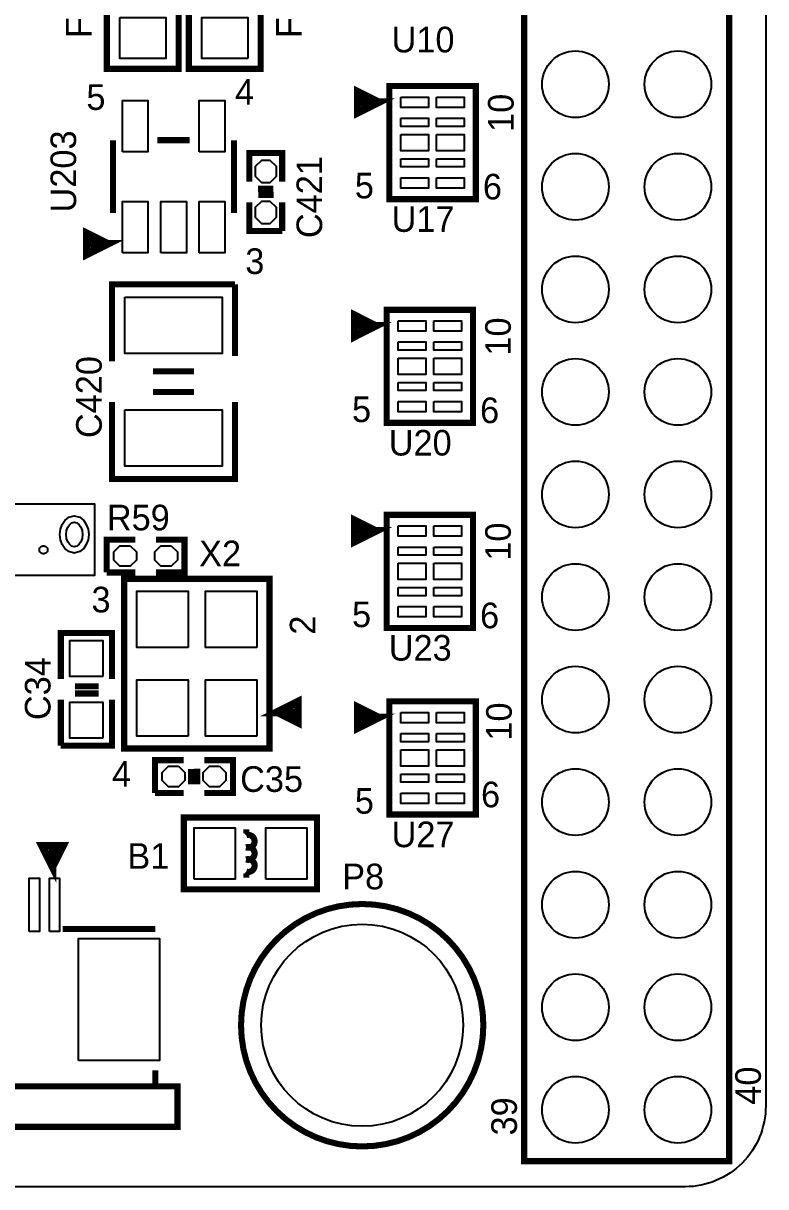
# Model space of a CAD drawing. Extents: x -57 to 527, y -107 to 303.
# Drawn here: x 56.6 to 75, y 0 to 28.82 of the extents above; entities that cross this region are included whole.
import ezdxf
from ezdxf.enums import TextEntityAlignment as Align

# ---------------------------------------------------------------- set-up
doc = ezdxf.new("R2010")
doc.units = 0
doc.header["$MEASUREMENT"] = 0
for name, color, linetype in [('BOARD_GEOMETRY_OUTLINE', 3, 'CONTINUOUS'), ('BOARD_GEOMETRY_SILKSCREEN_TOP', 1, 'CONTINUOUS'), ('PACKAGE_GEOMETRY_SILKSCREEN_TOP', 4, 'CONTINUOUS'), ('PIN_TOP', 5, 'CONTINUOUS'), ('REF_DES_SILKSCREEN_TOP', 6, 'CONTINUOUS')]:
    doc.layers.add(name, color=color, linetype=linetype)

msp = doc.modelspace()

# ---------------------------------------------------------------- linework, layer by layer
at = {"layer": 'BOARD_GEOMETRY_OUTLINE'}
msp.add_lwpolyline([(1.999996, 0, -0.414214), (0, 1.999996), (0, 77.999844, -0.414214), (1.999996, 79.99984), (72.999854, 79.99984, -0.414214), (74.99985, 77.999844), (74.99985, 1.999996, -0.414214), (72.999854, 0)], format="xyb", close=True, dxfattribs=at)
at = {"layer": 'BOARD_GEOMETRY_SILKSCREEN_TOP'}
for points in [[(46.8884, 13.9954), (46.8884, 15.1384), (41.4528, 15.1384), (41.4528, 16.9164), (58.3692, 16.9164), (58.3692, 15.1384), (54.7624, 15.1384), (54.7624, 13.9954)], [(58.00344, 15.729204), (57.866534, 15.694914), (57.729628, 15.729204), (57.631584, 15.810738), (57.569608, 15.903448), (57.525158, 16.02232), (57.510426, 16.1544), (57.525158, 16.28648), (57.569608, 16.405352), (57.631584, 16.498062), (57.729628, 16.579596), (57.866534, 16.613886), (58.00344, 16.579596), (58.101484, 16.498062), (58.16346, 16.405352), (58.20791, 16.28648), (58.222642, 16.1544), (58.20791, 16.02232), (58.16346, 15.903448), (58.101484, 15.810738)], [(57.80024, 16.440404), (57.866534, 16.456914), (57.932828, 16.440404), (57.987184, 16.394938), (58.026808, 16.335248), (58.058558, 16.25092), (58.069226, 16.1544), (58.058558, 16.05788), (58.026808, 15.973552), (57.987184, 15.913862), (57.932828, 15.868396), (57.866534, 15.851886), (57.80024, 15.868396), (57.745884, 15.913862), (57.70626, 15.973552), (57.67451, 16.05788), (57.663842, 16.1544), (57.67451, 16.25092), (57.70626, 16.335248), (57.745884, 16.394938)]]:
    msp.add_lwpolyline(points, close=True, dxfattribs=at)
msp.add_lwpolyline([(57.138316, 15.679928, -0.116435), (57.10428, 15.6718, -0.116435), (57.070244, 15.679928), (57.044844, 15.692628, -0.284614), (57.00268, 15.7607), (57.00268, 15.7861, -0.284614), (57.044844, 15.854172), (57.070244, 15.866872, -0.116435), (57.10428, 15.875, -0.116435), (57.138316, 15.866872), (57.163716, 15.854172, -0.284614), (57.20588, 15.7861), (57.20588, 15.7607, -0.284614), (57.163716, 15.692628)], format="xyb", close=True, dxfattribs=at)
at = {"layer": 'PACKAGE_GEOMETRY_SILKSCREEN_TOP'}
for points in [[(74.094848, 51.435, 0.1524, 0.1524, 0), (74.094848, 0.635, 0.1524, 0.1524, 0), (69.014848, 0.635, 0.1524, 0.1524, 0), (69.014848, 51.435, 0.1524, 0.1524, 0), (74.094848, 51.435, 0.1524, 0.1524, 0)], [(60.452, 31.242, 0.1524, 0.1524, 0), (60.452, 27.686, 0.1524, 0.1524, 0), (58.674, 27.686, 0.1524, 0.1524, 0), (58.674, 31.242, 0.1524, 0.1524, 0), (60.452, 31.242, 0.1524, 0.1524, 0)], [(60.706, 27.686, 0.1524, 0.1524, 0), (60.706, 31.242, 0.1524, 0.1524, 0), (62.484, 31.242, 0.1524, 0.1524, 0), (62.484, 27.686, 0.1524, 0.1524, 0), (60.706, 27.686, 0.1524, 0.1524, 0)], [(65.39484, 26.859992, 0.199898, 0.199898, 0), (64.894968, 27.109928, 0.199898, 0.199898, 0), (64.894968, 26.610056, 0.199898, 0.199898, 0), (65.39484, 26.859992, 0.199898, 0.199898, 0), (64.99479, 26.859992, 0.199898, 0.199898, 0)], [(67.814952, 25.660096, 0.1524, 0.1524, 0), (67.814952, 24.459946, 0.1524, 0.1524, 0), (65.674748, 24.459946, 0.1524, 0.1524, 0), (65.674748, 27.260042, 0.1524, 0.1524, 0), (67.814952, 27.260042, 0.1524, 0.1524, 0), (67.814952, 25.660096, 0.1524, 0.1524, 0)], [(58.824876, 25.918922, 0.1524, 0.1524, 0), (58.824876, 24.119078, 0.1524, 0.1524, 0)], [(60.72505, 25.918922, 0.1524, 0.1524, 0), (59.92495, 25.918922, 0.1524, 0.1524, 0)], [(61.825124, 24.119078, 0.1524, 0.1524, 0), (61.825124, 25.918922, 0.1524, 0.1524, 0)], [(63.0174, 24.892, 0.1524, 0.1524, 0), (63.0174, 25.6032, 0.1524, 0.1524, 0), (62.2046, 25.6032, 0.1524, 0.1524, 0), (62.2046, 24.892, 0.1524, 0.1524, 0)], [(62.4205, 24.7142, 0.1524, 0.1524, 0), (62.8015, 24.7142, 0.1524, 0.1524, 0)], [(62.42558, 24.5618, 0.1524, 0.1524, 0), (62.80658, 24.5618, 0.1524, 0.1524, 0)], [(62.2046, 24.384, 0.1524, 0.1524, 0), (62.2046, 23.6728, 0.1524, 0.1524, 0), (63.0174, 23.6728, 0.1524, 0.1524, 0)], [(63.0174, 23.6728, 0.1524, 0.1524, 0), (63.0174, 24.384, 0.1524, 0.1524, 0)], [(58.68289, 23.351998, 0.199898, 0.199898, 0), (58.183018, 23.601934, 0.199898, 0.199898, 0), (58.183018, 23.102062, 0.199898, 0.199898, 0), (58.68289, 23.351998, 0.199898, 0.199898, 0), (58.283094, 23.351998, 0.199898, 0.199898, 0)], [(58.801, 20.443952, 0.1524, 0.1524, 0), (58.801, 22.348952, 0.1524, 0.1524, 0), (61.849, 22.348952, 0.1524, 0.1524, 0)], [(61.849, 22.348952, 0.1524, 0.1524, 0), (61.849, 20.574, 0.1524, 0.1524, 0)], [(65.32499, 21.319998, 0.199898, 0.199898, 0), (64.825118, 21.569934, 0.199898, 0.199898, 0), (64.825118, 21.070062, 0.199898, 0.199898, 0), (65.32499, 21.319998, 0.199898, 0.199898, 0), (64.92494, 21.319998, 0.199898, 0.199898, 0)], [(67.745102, 20.120102, 0.1524, 0.1524, 0), (67.745102, 18.919952, 0.1524, 0.1524, 0), (65.604898, 18.919952, 0.1524, 0.1524, 0), (65.604898, 21.720048, 0.1524, 0.1524, 0), (67.745102, 21.720048, 0.1524, 0.1524, 0), (67.745102, 20.120102, 0.1524, 0.1524, 0)], [(60.833, 20.193, 0.1524, 0.1524, 0), (59.817, 20.193, 0.1524, 0.1524, 0)], [(60.833, 19.685, 0.1524, 0.1524, 0), (59.817, 19.685, 0.1524, 0.1524, 0)], [(61.849, 19.434048, 0.1524, 0.1524, 0), (61.849, 17.529048, 0.1524, 0.1524, 0), (58.801, 17.529048, 0.1524, 0.1524, 0), (58.801, 19.434048, 0.1524, 0.1524, 0)], [(67.745102, 15.040102, 0.1524, 0.1524, 0), (67.745102, 13.839952, 0.1524, 0.1524, 0), (65.604898, 13.839952, 0.1524, 0.1524, 0), (65.604898, 16.640048, 0.1524, 0.1524, 0), (67.745102, 16.640048, 0.1524, 0.1524, 0), (67.745102, 15.040102, 0.1524, 0.1524, 0)], [(65.32499, 16.239998, 0.199898, 0.199898, 0), (64.825118, 16.489934, 0.199898, 0.199898, 0), (64.825118, 15.990062, 0.199898, 0.199898, 0), (65.32499, 16.239998, 0.199898, 0.199898, 0), (64.92494, 16.239998, 0.199898, 0.199898, 0)], [(59.37885, 16.0274, 0.1524, 0.1524, 0), (58.66765, 16.0274, 0.1524, 0.1524, 0), (58.66765, 15.2146, 0.1524, 0.1524, 0)], [(59.88685, 15.2146, 0.1524, 0.1524, 0), (60.59805, 15.2146, 0.1524, 0.1524, 0), (60.59805, 16.0274, 0.1524, 0.1524, 0), (59.88685, 16.0274, 0.1524, 0.1524, 0)], [(58.66765, 15.2146, 0.1524, 0.1524, 0), (59.37885, 15.2146, 0.1524, 0.1524, 0)], [(59.102752, 13.454126, 0.1524, 0.1524, 0), (59.102752, 15.054072, 0.1524, 0.1524, 0), (62.702948, 15.054072, 0.1524, 0.1524, 0), (62.702948, 10.853928, 0.1524, 0.1524, 0), (59.102752, 10.853928, 0.1524, 0.1524, 0), (59.102752, 13.454126, 0.1524, 0.1524, 0)], [(57.531, 12.573, 0.1524, 0.1524, 0), (57.531, 13.716, 0.1524, 0.1524, 0), (58.801, 13.716, 0.1524, 0.1524, 0), (58.801, 12.573, 0.1524, 0.1524, 0)], [(57.8866, 12.3952, 0.1524, 0.1524, 0), (58.4708, 12.3952, 0.1524, 0.1524, 0)], [(57.531, 10.922, 0.1524, 0.1524, 0), (57.531, 12.065, 0.1524, 0.1524, 0)], [(58.801, 12.065, 0.1524, 0.1524, 0), (58.801, 10.922, 0.1524, 0.1524, 0), (57.531, 10.922, 0.1524, 0.1524, 0)], [(57.8866, 12.2174, 0.1524, 0.1524, 0), (58.4708, 12.2174, 0.1524, 0.1524, 0)], [(62.902846, 11.754104, 0.199898, 0.199898, 0), (63.402972, 11.503914, 0.199898, 0.199898, 0), (63.402972, 12.00404, 0.199898, 0.199898, 0), (62.902846, 11.754104, 0.199898, 0.199898, 0), (63.302896, 11.754104, 0.199898, 0.199898, 0)], [(65.39484, 11.619992, 0.199898, 0.199898, 0), (64.894968, 11.869928, 0.199898, 0.199898, 0), (64.894968, 11.370056, 0.199898, 0.199898, 0), (65.39484, 11.619992, 0.199898, 0.199898, 0), (64.99479, 11.619992, 0.199898, 0.199898, 0)], [(67.814952, 10.420096, 0.1524, 0.1524, 0), (67.814952, 9.219946, 0.1524, 0.1524, 0), (65.674748, 9.219946, 0.1524, 0.1524, 0), (65.674748, 12.020042, 0.1524, 0.1524, 0), (67.814952, 12.020042, 0.1524, 0.1524, 0), (67.814952, 10.420096, 0.1524, 0.1524, 0)], [(60.579, 10.5664, 0.1524, 0.1524, 0), (59.8678, 10.5664, 0.1524, 0.1524, 0), (59.8678, 9.7536, 0.1524, 0.1524, 0)], [(60.7568, 10.34542, 0.1524, 0.1524, 0), (60.7568, 9.96442, 0.1524, 0.1524, 0)], [(60.9092, 10.3505, 0.1524, 0.1524, 0), (60.9092, 9.9695, 0.1524, 0.1524, 0)], [(61.087, 9.7536, 0.1524, 0.1524, 0), (61.7982, 9.7536, 0.1524, 0.1524, 0), (61.7982, 10.5664, 0.1524, 0.1524, 0), (61.087, 10.5664, 0.1524, 0.1524, 0)], [(59.8678, 9.7536, 0.1524, 0.1524, 0), (60.579, 9.7536, 0.1524, 0.1524, 0)], [(60.579, 9.144, 0.1524, 0.1524, 0), (63.881, 9.144, 0.1524, 0.1524, 0), (63.881, 7.366, 0.1524, 0.1524, 0), (60.579, 7.366, 0.1524, 0.1524, 0), (60.579, 9.144, 0.1524, 0.1524, 0)], [(62.126114, 8.405114, 0.1524, 0.1524, 1.386912), (62.126114, 8.705088, 0.1524, 0.1524, 0), (62.129924, 8.708898, 0.1524, 0.1524, 0), (62.129924, 8.854948, 0.1524, 0.1524, 0)], [(57.325006, 7.93496, 0.199898, 0.199898, 0), (57.574942, 8.435086, 0.199898, 0.199898, 0), (57.07507, 8.435086, 0.199898, 0.199898, 0), (57.325006, 7.93496, 0.199898, 0.199898, 0), (57.325006, 8.33501, 0.199898, 0.199898, 0)], [(62.126114, 8.405114, 0.1524, 0.1524, -1.386094), (62.126114, 8.104886, 0.1524, 0.1524, 0)], [(62.126114, 8.104886, 0.1524, 0.1524, -1.386912), (62.126114, 7.804912, 0.1524, 0.1524, 0), (62.129924, 7.801102, 0.1524, 0.1524, 0), (62.129924, 7.655052, 0.1524, 0.1524, 0)], [(68.001896, 3.999992, 0.150114, 0.150114, -1), (61.997844, 3.999992, 0.150114, 0.150114, -1), (68.001896, 3.999992, 0.150114, 0.150114, 0)], [(59.874912, 6.385052, 0.1524, 0.1524, 0), (57.574942, 6.385052, 0.1524, 0.1524, 0)], [(35.375088, 2.484882, 0.1524, 0.1524, 0), (59.874912, 2.484882, 0.1524, 0.1524, 0), (59.874912, 2.884932, 0.1524, 0.1524, 0)], [(34.824924, 1.484884, 0.1524, 0.1524, 0), (60.425076, 1.484884, 0.1524, 0.1524, 0), (60.425076, 2.484882, 0.1524, 0.1524, 0), (34.824924, 2.484882, 0.1524, 0.1524, 0), (34.824924, 1.484884, 0.1524, 0.1524, 0)]]:
    msp.add_lwpolyline(points, format="xyseb", dxfattribs=at)
at = {"layer": 'PIN_TOP'}
for points in [[(58.9915, 28.956), (60.1345, 28.956), (60.1345, 27.94), (58.9915, 27.94)], [(62.1665, 27.94), (61.0235, 27.94), (61.0235, 28.956), (62.1665, 28.956)], [(59.05754, 25.633934), (59.05754, 26.903934), (59.69254, 26.903934), (59.69254, 25.633934)], [(60.95746, 25.633934), (60.95746, 26.903934), (61.59246, 26.903934), (61.59246, 25.633934)], [(65.958974, 26.986992), (66.644774, 26.986992), (66.644774, 26.732992), (65.958974, 26.732992)], [(66.844926, 26.986992), (67.530726, 26.986992), (67.530726, 26.732992), (66.844926, 26.732992)], [(65.958974, 26.46172), (66.644774, 26.46172), (66.644774, 26.25852), (65.958974, 26.25852)], [(66.844926, 26.46172), (67.530726, 26.46172), (67.530726, 26.25852), (66.844926, 26.25852)], [(65.958974, 26.063194), (66.644774, 26.063194), (66.644774, 25.656794), (65.958974, 25.656794)], [(66.844926, 26.063194), (67.530726, 26.063194), (67.530726, 25.656794), (66.844926, 25.656794)], [(62.357, 25.273), (62.5094, 25.4254), (62.7126, 25.4254), (62.865, 25.273), (62.865, 25.019), (62.7126, 24.8666), (62.5094, 24.8666), (62.357, 25.019)], [(65.958974, 25.461468), (66.644774, 25.461468), (66.644774, 25.258268), (65.958974, 25.258268)], [(66.844926, 25.461468), (67.530726, 25.461468), (67.530726, 25.258268), (66.844926, 25.258268)], [(65.958974, 24.986996), (66.644774, 24.986996), (66.644774, 24.732996), (65.958974, 24.732996)], [(66.844926, 24.986996), (67.530726, 24.986996), (67.530726, 24.732996), (66.844926, 24.732996)], [(59.05754, 23.134066), (59.05754, 24.404066), (59.69254, 24.404066), (59.69254, 23.134066)], [(60.0075, 23.134066), (60.0075, 24.404066), (60.6425, 24.404066), (60.6425, 23.134066)], [(60.95746, 23.134066), (60.95746, 24.404066), (61.59246, 24.404066), (61.59246, 23.134066)], [(62.357, 24.257), (62.5094, 24.4094), (62.7126, 24.4094), (62.865, 24.257), (62.865, 24.003), (62.7126, 23.8506), (62.5094, 23.8506), (62.357, 24.003)], [(59.1185, 22.0345), (61.5315, 22.0345), (61.5315, 20.6375), (59.1185, 20.6375)], [(65.889124, 21.446998), (66.574924, 21.446998), (66.574924, 21.192998), (65.889124, 21.192998)], [(66.775076, 21.446998), (67.460876, 21.446998), (67.460876, 21.192998), (66.775076, 21.192998)], [(65.889124, 20.921726), (66.574924, 20.921726), (66.574924, 20.718526), (65.889124, 20.718526)], [(66.775076, 20.921726), (67.460876, 20.921726), (67.460876, 20.718526), (66.775076, 20.718526)], [(65.889124, 20.5232), (66.574924, 20.5232), (66.574924, 20.1168), (65.889124, 20.1168)], [(66.775076, 20.5232), (67.460876, 20.5232), (67.460876, 20.1168), (66.775076, 20.1168)], [(65.889124, 19.921474), (66.574924, 19.921474), (66.574924, 19.718274), (65.889124, 19.718274)], [(66.775076, 19.921474), (67.460876, 19.921474), (67.460876, 19.718274), (66.775076, 19.718274)], [(65.889124, 19.447002), (66.574924, 19.447002), (66.574924, 19.193002), (65.889124, 19.193002)], [(66.775076, 19.447002), (67.460876, 19.447002), (67.460876, 19.193002), (66.775076, 19.193002)], [(59.1185, 19.2405), (61.5315, 19.2405), (61.5315, 17.8435), (59.1185, 17.8435)], [(65.889124, 16.366998), (66.574924, 16.366998), (66.574924, 16.112998), (65.889124, 16.112998)], [(66.775076, 16.366998), (67.460876, 16.366998), (67.460876, 16.112998), (66.775076, 16.112998)], [(59.25185, 15.875), (59.40425, 15.7226), (59.40425, 15.5194), (59.25185, 15.367), (58.99785, 15.367), (58.84545, 15.5194), (58.84545, 15.7226), (58.99785, 15.875)], [(60.26785, 15.875), (60.42025, 15.7226), (60.42025, 15.5194), (60.26785, 15.367), (60.01385, 15.367), (59.86145, 15.5194), (59.86145, 15.7226), (60.01385, 15.875)], [(65.889124, 15.841726), (66.574924, 15.841726), (66.574924, 15.638526), (65.889124, 15.638526)], [(66.775076, 15.841726), (67.460876, 15.841726), (67.460876, 15.638526), (66.775076, 15.638526)], [(65.889124, 15.4432), (66.574924, 15.4432), (66.574924, 15.0368), (65.889124, 15.0368)], [(66.775076, 15.4432), (67.460876, 15.4432), (67.460876, 15.0368), (66.775076, 15.0368)], [(60.687966, 13.355574), (59.417966, 13.355574), (59.417966, 14.752574), (60.687966, 14.752574)], [(62.387734, 13.355574), (61.117734, 13.355574), (61.117734, 14.752574), (62.387734, 14.752574)], [(65.889124, 14.841474), (66.574924, 14.841474), (66.574924, 14.638274), (65.889124, 14.638274)], [(66.775076, 14.841474), (67.460876, 14.841474), (67.460876, 14.638274), (66.775076, 14.638274)], [(65.889124, 14.367002), (66.574924, 14.367002), (66.574924, 14.113002), (65.889124, 14.113002)], [(66.775076, 14.367002), (67.460876, 14.367002), (67.460876, 14.113002), (66.775076, 14.113002)], [(58.5724, 12.6365), (57.7596, 12.6365), (57.7596, 13.5255), (58.5724, 13.5255)], [(60.687966, 11.155426), (59.417966, 11.155426), (59.417966, 12.552426), (60.687966, 12.552426)], [(62.387734, 11.155426), (61.117734, 11.155426), (61.117734, 12.552426), (62.387734, 12.552426)], [(58.5724, 11.1125), (57.7596, 11.1125), (57.7596, 12.0015), (58.5724, 12.0015)], [(65.958974, 11.746992), (66.644774, 11.746992), (66.644774, 11.492992), (65.958974, 11.492992)], [(66.844926, 11.746992), (67.530726, 11.746992), (67.530726, 11.492992), (66.844926, 11.492992)], [(65.958974, 11.22172), (66.644774, 11.22172), (66.644774, 11.01852), (65.958974, 11.01852)], [(66.844926, 11.22172), (67.530726, 11.22172), (67.530726, 11.01852), (66.844926, 11.01852)], [(65.958974, 10.823194), (66.644774, 10.823194), (66.644774, 10.416794), (65.958974, 10.416794)], [(66.844926, 10.823194), (67.530726, 10.823194), (67.530726, 10.416794), (66.844926, 10.416794)], [(60.452, 10.414), (60.6044, 10.2616), (60.6044, 10.0584), (60.452, 9.906), (60.198, 9.906), (60.0456, 10.0584), (60.0456, 10.2616), (60.198, 10.414)], [(61.468, 10.414), (61.6204, 10.2616), (61.6204, 10.0584), (61.468, 9.906), (61.214, 9.906), (61.0616, 10.0584), (61.0616, 10.2616), (61.214, 10.414)], [(65.958974, 10.221468), (66.644774, 10.221468), (66.644774, 10.018268), (65.958974, 10.018268)], [(66.844926, 10.221468), (67.530726, 10.221468), (67.530726, 10.018268), (66.844926, 10.018268)], [(65.958974, 9.746996), (66.644774, 9.746996), (66.644774, 9.492996), (65.958974, 9.492996)], [(66.844926, 9.746996), (67.530726, 9.746996), (67.530726, 9.492996), (66.844926, 9.492996)], [(60.833, 7.62), (60.833, 8.89), (61.849, 8.89), (61.849, 7.62)], [(62.611, 7.62), (62.611, 8.89), (63.627, 8.89), (63.627, 7.62)], [(56.747918, 6.3246), (56.747918, 7.6454), (57.001918, 7.6454), (57.001918, 6.3246)], [(57.248044, 6.3246), (57.248044, 7.6454), (57.502044, 7.6454), (57.502044, 6.3246)], [(57.97169, 3.123692), (57.97169, 6.146292), (59.97829, 6.146292), (59.97829, 3.123692)]]:
    msp.add_lwpolyline(points, close=True, dxfattribs=at)
for centre, radius in [((70.284848, 27.305), 0.8255), ((72.824848, 27.305), 0.8255), ((70.284848, 24.765), 0.8255), ((72.824848, 24.765), 0.8255), ((70.284848, 22.225), 0.8255), ((72.824848, 22.225), 0.8255), ((70.284848, 19.685), 0.8255), ((72.824848, 19.685), 0.8255), ((70.284848, 17.145), 0.8255), ((72.824848, 17.145), 0.8255), ((70.284848, 14.605), 0.8255), ((72.824848, 14.605), 0.8255), ((70.284848, 12.065), 0.8255), ((72.824848, 12.065), 0.8255), ((70.284848, 9.525), 0.8255), ((72.824848, 9.525), 0.8255), ((70.284848, 6.985), 0.8255), ((72.824848, 6.985), 0.8255), ((64.99987, 3.999992), 2.5019), ((70.284848, 4.445), 0.8255), ((72.824848, 4.445), 0.8255), ((70.284848, 1.905), 0.8255), ((72.824848, 1.905), 0.8255)]:
    msp.add_circle(centre, radius, dxfattribs=at)

# ---------------------------------------------------------------- texts
at = {"layer": 'PACKAGE_GEOMETRY_SILKSCREEN_TOP', "width": 1.0004}
for s, p in [('4', (61.849, 26.797)), ('5', (58.166, 26.67)), ('5', (64.817752, 24.478996)), ('6', (67.990974, 24.452072)), ('3', (62.103, 22.606)), ('5', (64.747902, 18.939002)), ('6', (67.921124, 18.912078)), ('3', (58.293, 14.224)), ('5', (64.747902, 13.859002)), ('6', (67.921124, 13.832078)), ('4', (58.801, 9.906)), ('5', (64.817752, 9.238996)), ('6', (67.945, 9.398))]:
    msp.add_text(s, height=0.635, dxfattribs=at).set_placement(p)
for s, p in [('10', (68.752974, 26.124916)), ('10', (68.683124, 20.584922)), ('10', (68.683124, 15.504922)), ('2', (63.84163, 13.673074)), ('10', (68.707, 11.049)), ('40', (74.8792, 2.032)), ('39', (68.834, 1.27))]:
    msp.add_text(s, height=0.635, rotation=90, dxfattribs=at).set_placement(p)
at = {"layer": 'REF_DES_SILKSCREEN_TOP', "width": 1.0004}
for s, p in [('FB4', (58.293, 28.448)), ('FB3', (63.5, 28.448)), ('U203', (57.912, 24.13)), ('C421', (64.008, 23.495)), ('C420', (58.547, 18.542)), ('C34', (57.277, 11.557))]:
    msp.add_text(s, height=0.635, rotation=90, dxfattribs=at).set_placement(p)
for s, p in [('U10', (65.72885, 28.09494)), ('U17', (65.72885, 23.64994)), ('U20', (65.659, 18.109946)), ('R59', (58.674, 16.256)), ('X2', (60.96, 15.367)), ('U23', (65.659, 13.029946)), ('C35', (61.976, 9.779)), ('U27', (65.72885, 8.40994)), ('B1', (59.182, 7.874))]:
    msp.add_text(s, height=0.635, dxfattribs=at).set_placement(p)
msp.add_text('P8', height=0.635, dxfattribs=at).set_placement((65.024, 7.366), align=Align.CENTER)

doc.saveas('drawing.dxf')
